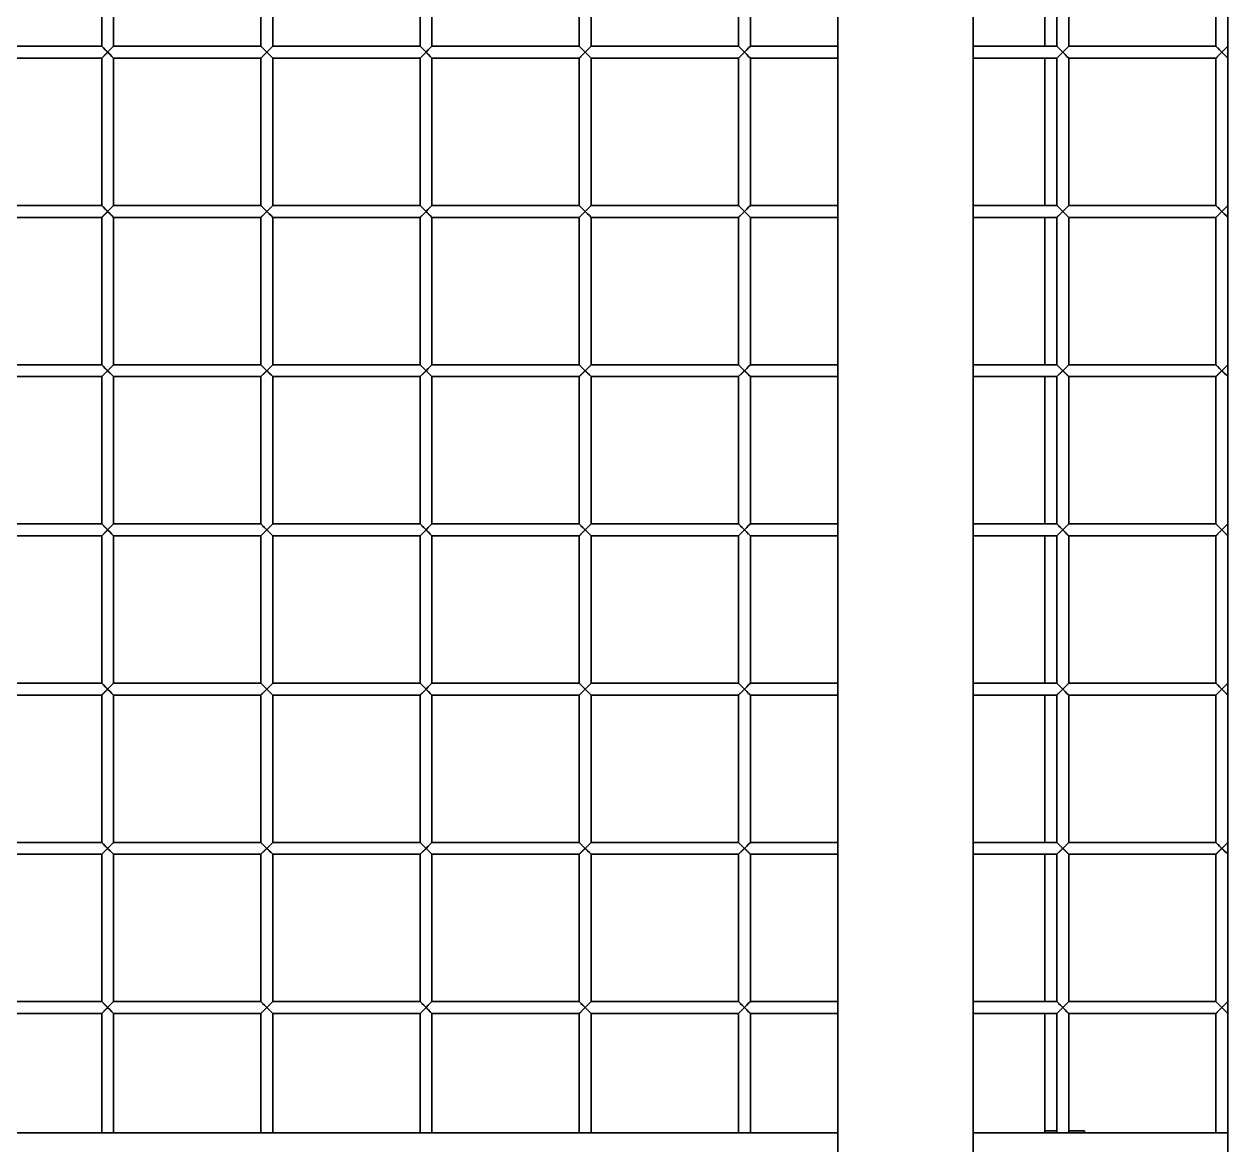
# Model space of a CAD drawing. Header units: millimetres. Extents: x 32496 to 166256, y 3504 to 23939.
# Drawn here: x 46166.1 to 46468.6, y 16559.8 to 16841.4 of the extents above; entities that cross this region are included whole.
import ezdxf

# ---------------------------------------------------------------- set-up
doc = ezdxf.new("R2010")
doc.units = ezdxf.units.MM
doc.layers.get('0').update_dxf_attribs({"lineweight": 35})

msp = doc.modelspace()

# ---------------------------------------------------------------- linework, layer by layer
at = {"linetype": 'Continuous'}
for p, q in [((46370.64, 17480.849), (46370.64, 16549.849)), ((46404.64, 17480.849), (46404.64, 16549.849)), ((46468.64, 16562.849), (46468.64, 17465.849)), ((46185.64, 16872.849), (46185.64, 16835.849)), ((46188.64, 16872.849), (46188.64, 16835.849)), ((46225.64, 16872.849), (46225.64, 16835.849)), ((46228.64, 16872.849), (46228.64, 16835.849)), ((46265.64, 16872.849), (46265.64, 16835.849)), ((46268.64, 16872.849), (46268.64, 16835.849)), ((46305.64, 16872.849), (46305.64, 16835.849)), ((46308.64, 16872.849), (46308.64, 16835.849)), ((46345.64, 16872.849), (46345.64, 16835.849)), ((46348.64, 16872.849), (46348.64, 16835.849)), ((46422.64, 16835.849), (46422.64, 16872.849)), ((46425.64, 16872.849), (46425.64, 16835.849)), ((46428.64, 16872.849), (46428.64, 16835.849)), ((46465.64, 16872.849), (46465.64, 16835.849)), ((46148.64, 16835.849), (46185.64, 16835.849)), ((46185.64, 16832.849), (46188.64, 16835.849)), ((46185.64, 16835.849), (46188.64, 16832.849)), ((46186.55, 16833.759), (46187.14, 16834.349)), ((46188.64, 16835.849), (46188.209, 16835.418)), ((46188.64, 16835.849), (46225.64, 16835.849)), ((46225.64, 16832.849), (46228.64, 16835.849)), ((46225.64, 16835.849), (46228.64, 16832.849)), ((46226.55, 16833.759), (46227.14, 16834.349)), ((46228.64, 16835.849), (46228.209, 16835.418)), ((46228.64, 16835.849), (46265.64, 16835.849)), ((46265.64, 16832.849), (46268.64, 16835.849)), ((46265.64, 16835.849), (46268.64, 16832.849)), ((46266.55, 16833.759), (46267.14, 16834.349)), ((46268.64, 16835.849), (46268.209, 16835.418)), ((46268.64, 16835.849), (46305.64, 16835.849)), ((46305.64, 16832.849), (46308.64, 16835.849)), ((46305.64, 16835.849), (46308.64, 16832.849)), ((46306.55, 16833.759), (46307.14, 16834.349)), ((46308.64, 16835.849), (46308.209, 16835.418)), ((46308.64, 16835.849), (46345.64, 16835.849)), ((46345.64, 16832.849), (46348.64, 16835.849)), ((46345.64, 16835.849), (46348.64, 16832.849)), ((46346.55, 16833.759), (46347.14, 16834.349)), ((46348.64, 16835.849), (46348.209, 16835.418)), ((46348.64, 16835.849), (46370.64, 16835.849)), ((46404.64, 16835.849), (46425.64, 16835.849)), ((46425.64, 16832.849), (46428.64, 16835.849)), ((46425.64, 16835.849), (46428.64, 16832.849)), ((46426.55, 16833.759), (46427.14, 16834.349)), ((46428.64, 16835.849), (46428.209, 16835.418)), ((46428.64, 16835.849), (46465.64, 16835.849)), ((46465.64, 16832.849), (46468.64, 16835.849)), ((46465.64, 16835.849), (46468.64, 16832.849)), ((46466.55, 16833.759), (46467.14, 16834.349)), ((46468.64, 16835.849), (46468.209, 16835.418)), ((46148.64, 16832.849), (46185.64, 16832.849)), ((46185.64, 16832.849), (46185.64, 16795.849)), ((46185.756, 16832.965), (46186.55, 16833.759)), ((46188.64, 16832.849), (46188.64, 16795.849)), ((46188.64, 16832.849), (46225.64, 16832.849)), ((46225.64, 16832.849), (46225.64, 16795.849)), ((46225.756, 16832.965), (46226.55, 16833.759)), ((46228.64, 16832.849), (46228.64, 16795.849)), ((46228.64, 16832.849), (46265.64, 16832.849)), ((46265.64, 16832.849), (46265.64, 16795.849)), ((46265.756, 16832.965), (46266.55, 16833.759)), ((46268.64, 16832.849), (46268.64, 16795.849)), ((46268.64, 16832.849), (46305.64, 16832.849)), ((46305.64, 16832.849), (46305.64, 16795.849)), ((46305.756, 16832.965), (46306.55, 16833.759)), ((46308.64, 16832.849), (46308.64, 16795.849)), ((46308.64, 16832.849), (46345.64, 16832.849)), ((46345.64, 16832.849), (46345.64, 16795.849)), ((46345.756, 16832.965), (46346.55, 16833.759)), ((46348.64, 16832.849), (46348.64, 16795.849)), ((46348.64, 16832.849), (46370.64, 16832.849)), ((46404.64, 16832.849), (46425.64, 16832.849)), ((46422.64, 16795.849), (46422.64, 16832.849)), ((46425.64, 16832.849), (46425.64, 16795.849)), ((46425.756, 16832.965), (46426.55, 16833.759)), ((46428.64, 16832.849), (46428.64, 16795.849)), ((46428.64, 16832.849), (46465.64, 16832.849)), ((46465.64, 16832.849), (46465.64, 16795.849)), ((46465.756, 16832.965), (46466.55, 16833.759)), ((46148.64, 16795.849), (46185.64, 16795.849)), ((46185.64, 16792.849), (46188.64, 16795.849)), ((46185.64, 16795.849), (46188.64, 16792.849)), ((46188.64, 16795.849), (46188.209, 16795.418)), ((46188.64, 16795.849), (46225.64, 16795.849)), ((46225.64, 16792.849), (46228.64, 16795.849)), ((46225.64, 16795.849), (46228.64, 16792.849)), ((46228.64, 16795.849), (46228.209, 16795.418)), ((46228.64, 16795.849), (46265.64, 16795.849)), ((46265.64, 16792.849), (46268.64, 16795.849)), ((46265.64, 16795.849), (46268.64, 16792.849)), ((46268.64, 16795.849), (46268.209, 16795.418)), ((46268.64, 16795.849), (46305.64, 16795.849)), ((46305.64, 16792.849), (46308.64, 16795.849)), ((46305.64, 16795.849), (46308.64, 16792.849)), ((46308.64, 16795.849), (46308.209, 16795.418)), ((46308.64, 16795.849), (46345.64, 16795.849)), ((46345.64, 16792.849), (46348.64, 16795.849)), ((46345.64, 16795.849), (46348.64, 16792.849)), ((46348.64, 16795.849), (46348.209, 16795.418)), ((46348.64, 16795.849), (46370.64, 16795.849)), ((46404.64, 16795.849), (46425.64, 16795.849)), ((46425.64, 16792.849), (46428.64, 16795.849)), ((46425.64, 16795.849), (46428.64, 16792.849)), ((46428.64, 16795.849), (46428.209, 16795.418)), ((46428.64, 16795.849), (46465.64, 16795.849)), ((46465.64, 16792.849), (46468.64, 16795.849)), ((46465.64, 16795.849), (46468.64, 16792.849)), ((46468.64, 16795.849), (46468.209, 16795.418)), ((46148.64, 16792.849), (46185.64, 16792.849)), ((46185.64, 16792.849), (46185.64, 16755.849)), ((46185.756, 16792.965), (46186.55, 16793.759)), ((46186.55, 16793.759), (46187.14, 16794.349)), ((46188.64, 16792.849), (46188.64, 16755.849)), ((46188.64, 16792.849), (46225.64, 16792.849)), ((46225.64, 16792.849), (46225.64, 16755.849)), ((46225.756, 16792.965), (46226.55, 16793.759)), ((46226.55, 16793.759), (46227.14, 16794.349)), ((46228.64, 16792.849), (46228.64, 16755.849)), ((46228.64, 16792.849), (46265.64, 16792.849)), ((46265.64, 16792.849), (46265.64, 16755.849)), ((46265.756, 16792.965), (46266.55, 16793.759)), ((46266.55, 16793.759), (46267.14, 16794.349)), ((46268.64, 16792.849), (46268.64, 16755.849)), ((46268.64, 16792.849), (46305.64, 16792.849)), ((46305.64, 16792.849), (46305.64, 16755.849)), ((46305.756, 16792.965), (46306.55, 16793.759)), ((46306.55, 16793.759), (46307.14, 16794.349)), ((46308.64, 16792.849), (46308.64, 16755.849)), ((46308.64, 16792.849), (46345.64, 16792.849)), ((46345.64, 16792.849), (46345.64, 16755.849)), ((46345.756, 16792.965), (46346.55, 16793.759)), ((46346.55, 16793.759), (46347.14, 16794.349)), ((46348.64, 16792.849), (46348.64, 16755.849)), ((46348.64, 16792.849), (46370.64, 16792.849)), ((46404.64, 16792.849), (46425.64, 16792.849)), ((46422.64, 16755.849), (46422.64, 16792.849)), ((46425.64, 16792.849), (46425.64, 16755.849)), ((46425.756, 16792.965), (46426.55, 16793.759)), ((46426.55, 16793.759), (46427.14, 16794.349)), ((46428.64, 16792.849), (46428.64, 16755.849)), ((46428.64, 16792.849), (46465.64, 16792.849)), ((46465.64, 16792.849), (46465.64, 16755.849)), ((46465.756, 16792.965), (46466.55, 16793.759)), ((46466.55, 16793.759), (46467.14, 16794.349)), ((46148.64, 16755.849), (46185.64, 16755.849)), ((46185.64, 16752.849), (46188.64, 16755.849)), ((46185.64, 16755.849), (46188.64, 16752.849)), ((46188.64, 16755.849), (46188.209, 16755.418)), ((46188.64, 16755.849), (46225.64, 16755.849)), ((46225.64, 16752.849), (46228.64, 16755.849)), ((46225.64, 16755.849), (46228.64, 16752.849)), ((46228.64, 16755.849), (46228.209, 16755.418)), ((46228.64, 16755.849), (46265.64, 16755.849)), ((46265.64, 16752.849), (46268.64, 16755.849)), ((46265.64, 16755.849), (46268.64, 16752.849)), ((46268.64, 16755.849), (46268.209, 16755.418)), ((46268.64, 16755.849), (46305.64, 16755.849)), ((46305.64, 16752.849), (46308.64, 16755.849)), ((46305.64, 16755.849), (46308.64, 16752.849)), ((46308.64, 16755.849), (46308.209, 16755.418)), ((46308.64, 16755.849), (46345.64, 16755.849)), ((46345.64, 16752.849), (46348.64, 16755.849)), ((46345.64, 16755.849), (46348.64, 16752.849)), ((46348.64, 16755.849), (46348.209, 16755.418)), ((46348.64, 16755.849), (46370.64, 16755.849)), ((46404.64, 16755.849), (46425.64, 16755.849)), ((46425.64, 16752.849), (46428.64, 16755.849)), ((46425.64, 16755.849), (46428.64, 16752.849)), ((46428.64, 16755.849), (46428.209, 16755.418)), ((46428.64, 16755.849), (46465.64, 16755.849)), ((46465.64, 16752.849), (46468.64, 16755.849)), ((46465.64, 16755.849), (46468.64, 16752.849)), ((46468.64, 16755.849), (46468.209, 16755.418)), ((46148.64, 16752.849), (46185.64, 16752.849)), ((46185.64, 16752.849), (46185.64, 16715.849)), ((46185.756, 16752.965), (46186.55, 16753.759)), ((46186.55, 16753.759), (46187.14, 16754.349)), ((46188.64, 16752.849), (46188.64, 16715.849)), ((46188.64, 16752.849), (46225.64, 16752.849)), ((46225.64, 16752.849), (46225.64, 16715.849)), ((46225.756, 16752.965), (46226.55, 16753.759)), ((46226.55, 16753.759), (46227.14, 16754.349)), ((46228.64, 16752.849), (46228.64, 16715.849)), ((46228.64, 16752.849), (46265.64, 16752.849)), ((46265.64, 16752.849), (46265.64, 16715.849)), ((46265.756, 16752.965), (46266.55, 16753.759)), ((46266.55, 16753.759), (46267.14, 16754.349)), ((46268.64, 16752.849), (46268.64, 16715.849)), ((46268.64, 16752.849), (46305.64, 16752.849)), ((46305.64, 16752.849), (46305.64, 16715.849)), ((46305.756, 16752.965), (46306.55, 16753.759)), ((46306.55, 16753.759), (46307.14, 16754.349)), ((46308.64, 16752.849), (46308.64, 16715.849)), ((46308.64, 16752.849), (46345.64, 16752.849)), ((46345.64, 16752.849), (46345.64, 16715.849)), ((46345.756, 16752.965), (46346.55, 16753.759)), ((46346.55, 16753.759), (46347.14, 16754.349)), ((46348.64, 16752.849), (46348.64, 16715.849)), ((46348.64, 16752.849), (46370.64, 16752.849)), ((46404.64, 16752.849), (46425.64, 16752.849)), ((46422.64, 16715.849), (46422.64, 16752.849)), ((46425.64, 16752.849), (46425.64, 16715.849)), ((46425.756, 16752.965), (46426.55, 16753.759)), ((46426.55, 16753.759), (46427.14, 16754.349)), ((46428.64, 16752.849), (46428.64, 16715.849)), ((46428.64, 16752.849), (46465.64, 16752.849)), ((46465.64, 16752.849), (46465.64, 16715.849)), ((46465.756, 16752.965), (46466.55, 16753.759)), ((46466.55, 16753.759), (46467.14, 16754.349)), ((46148.64, 16715.849), (46185.64, 16715.849)), ((46185.64, 16712.849), (46188.64, 16715.849)), ((46185.64, 16715.849), (46188.64, 16712.849)), ((46185.756, 16712.965), (46186.55, 16713.759)), ((46186.55, 16713.759), (46187.14, 16714.349)), ((46188.64, 16715.849), (46188.209, 16715.418)), ((46188.64, 16715.849), (46225.64, 16715.849)), ((46225.64, 16712.849), (46228.64, 16715.849)), ((46225.64, 16715.849), (46228.64, 16712.849)), ((46225.756, 16712.965), (46226.55, 16713.759)), ((46226.55, 16713.759), (46227.14, 16714.349)), ((46228.64, 16715.849), (46228.209, 16715.418)), ((46228.64, 16715.849), (46265.64, 16715.849)), ((46265.64, 16712.849), (46268.64, 16715.849)), ((46265.64, 16715.849), (46268.64, 16712.849)), ((46265.756, 16712.965), (46266.55, 16713.759)), ((46266.55, 16713.759), (46267.14, 16714.349)), ((46268.64, 16715.849), (46268.209, 16715.418)), ((46268.64, 16715.849), (46305.64, 16715.849)), ((46305.64, 16712.849), (46308.64, 16715.849)), ((46305.64, 16715.849), (46308.64, 16712.849)), ((46305.756, 16712.965), (46306.55, 16713.759)), ((46306.55, 16713.759), (46307.14, 16714.349)), ((46308.64, 16715.849), (46308.209, 16715.418)), ((46308.64, 16715.849), (46345.64, 16715.849)), ((46345.64, 16712.849), (46348.64, 16715.849)), ((46345.64, 16715.849), (46348.64, 16712.849)), ((46345.756, 16712.965), (46346.55, 16713.759)), ((46346.55, 16713.759), (46347.14, 16714.349)), ((46348.64, 16715.849), (46348.209, 16715.418)), ((46348.64, 16715.849), (46370.64, 16715.849)), ((46404.64, 16715.849), (46425.64, 16715.849)), ((46425.64, 16712.849), (46428.64, 16715.849)), ((46425.64, 16715.849), (46428.64, 16712.849)), ((46425.756, 16712.965), (46426.55, 16713.759)), ((46426.55, 16713.759), (46427.14, 16714.349)), ((46428.64, 16715.849), (46428.209, 16715.418)), ((46428.64, 16715.849), (46465.64, 16715.849)), ((46465.64, 16712.849), (46468.64, 16715.849)), ((46465.64, 16715.849), (46468.64, 16712.849)), ((46465.756, 16712.965), (46466.55, 16713.759)), ((46466.55, 16713.759), (46467.14, 16714.349)), ((46468.64, 16715.849), (46468.209, 16715.418)), ((46148.64, 16712.849), (46185.64, 16712.849)), ((46185.64, 16712.849), (46185.64, 16675.849)), ((46188.64, 16712.849), (46188.64, 16675.849)), ((46188.64, 16712.849), (46225.64, 16712.849)), ((46225.64, 16712.849), (46225.64, 16675.849)), ((46228.64, 16712.849), (46228.64, 16675.849)), ((46228.64, 16712.849), (46265.64, 16712.849)), ((46265.64, 16712.849), (46265.64, 16675.849)), ((46268.64, 16712.849), (46268.64, 16675.849)), ((46268.64, 16712.849), (46305.64, 16712.849)), ((46305.64, 16712.849), (46305.64, 16675.849)), ((46308.64, 16712.849), (46308.64, 16675.849)), ((46308.64, 16712.849), (46345.64, 16712.849)), ((46345.64, 16712.849), (46345.64, 16675.849)), ((46348.64, 16712.849), (46348.64, 16675.849)), ((46348.64, 16712.849), (46370.64, 16712.849)), ((46404.64, 16712.849), (46425.64, 16712.849)), ((46422.64, 16675.849), (46422.64, 16712.849)), ((46425.64, 16712.849), (46425.64, 16675.849)), ((46428.64, 16712.849), (46428.64, 16675.849)), ((46428.64, 16712.849), (46465.64, 16712.849)), ((46465.64, 16712.849), (46465.64, 16675.849)), ((46148.64, 16675.849), (46185.64, 16675.849)), ((46185.64, 16672.849), (46188.64, 16675.849)), ((46185.64, 16675.849), (46188.64, 16672.849)), ((46186.55, 16673.759), (46187.14, 16674.349)), ((46188.64, 16675.849), (46188.209, 16675.418)), ((46188.64, 16675.849), (46225.64, 16675.849)), ((46225.64, 16672.849), (46228.64, 16675.849)), ((46225.64, 16675.849), (46228.64, 16672.849)), ((46226.55, 16673.759), (46227.14, 16674.349)), ((46228.64, 16675.849), (46228.209, 16675.418)), ((46228.64, 16675.849), (46265.64, 16675.849)), ((46265.64, 16672.849), (46268.64, 16675.849)), ((46265.64, 16675.849), (46268.64, 16672.849)), ((46266.55, 16673.759), (46267.14, 16674.349)), ((46268.64, 16675.849), (46268.209, 16675.418)), ((46268.64, 16675.849), (46305.64, 16675.849)), ((46305.64, 16672.849), (46308.64, 16675.849)), ((46305.64, 16675.849), (46308.64, 16672.849)), ((46306.55, 16673.759), (46307.14, 16674.349)), ((46308.64, 16675.849), (46308.209, 16675.418)), ((46308.64, 16675.849), (46345.64, 16675.849)), ((46345.64, 16672.849), (46348.64, 16675.849)), ((46345.64, 16675.849), (46348.64, 16672.849)), ((46346.55, 16673.759), (46347.14, 16674.349)), ((46348.64, 16675.849), (46348.209, 16675.418)), ((46348.64, 16675.849), (46370.64, 16675.849)), ((46404.64, 16675.849), (46425.64, 16675.849)), ((46425.64, 16672.849), (46428.64, 16675.849)), ((46425.64, 16675.849), (46428.64, 16672.849)), ((46426.55, 16673.759), (46427.14, 16674.349)), ((46428.64, 16675.849), (46428.209, 16675.418)), ((46428.64, 16675.849), (46465.64, 16675.849)), ((46465.64, 16672.849), (46468.64, 16675.849)), ((46465.64, 16675.849), (46468.64, 16672.849)), ((46466.55, 16673.759), (46467.14, 16674.349)), ((46468.64, 16675.849), (46468.209, 16675.418)), ((46148.64, 16672.849), (46185.64, 16672.849)), ((46185.64, 16672.849), (46185.64, 16635.849)), ((46185.756, 16672.965), (46186.55, 16673.759)), ((46188.64, 16672.849), (46188.64, 16635.849)), ((46188.64, 16672.849), (46225.64, 16672.849)), ((46225.64, 16672.849), (46225.64, 16635.849)), ((46225.756, 16672.965), (46226.55, 16673.759)), ((46228.64, 16672.849), (46228.64, 16635.849)), ((46228.64, 16672.849), (46265.64, 16672.849)), ((46265.64, 16672.849), (46265.64, 16635.849)), ((46265.756, 16672.965), (46266.55, 16673.759)), ((46268.64, 16672.849), (46268.64, 16635.849)), ((46268.64, 16672.849), (46305.64, 16672.849)), ((46305.64, 16672.849), (46305.64, 16635.849)), ((46305.756, 16672.965), (46306.55, 16673.759)), ((46308.64, 16672.849), (46308.64, 16635.849)), ((46308.64, 16672.849), (46345.64, 16672.849)), ((46345.64, 16672.849), (46345.64, 16635.849)), ((46345.756, 16672.965), (46346.55, 16673.759)), ((46348.64, 16672.849), (46348.64, 16635.849)), ((46348.64, 16672.849), (46370.64, 16672.849)), ((46404.64, 16672.849), (46425.64, 16672.849)), ((46422.64, 16635.849), (46422.64, 16672.849)), ((46425.64, 16672.849), (46425.64, 16635.849)), ((46425.756, 16672.965), (46426.55, 16673.759)), ((46428.64, 16672.849), (46428.64, 16635.849)), ((46428.64, 16672.849), (46465.64, 16672.849)), ((46465.64, 16672.849), (46465.64, 16635.849)), ((46465.756, 16672.965), (46466.55, 16673.759)), ((46148.64, 16635.849), (46185.64, 16635.849)), ((46185.64, 16632.849), (46188.64, 16635.849)), ((46185.64, 16635.849), (46188.64, 16632.849)), ((46188.64, 16635.849), (46188.209, 16635.418)), ((46188.64, 16635.849), (46225.64, 16635.849)), ((46225.64, 16632.849), (46228.64, 16635.849)), ((46225.64, 16635.849), (46228.64, 16632.849)), ((46228.64, 16635.849), (46228.209, 16635.418)), ((46228.64, 16635.849), (46265.64, 16635.849)), ((46265.64, 16632.849), (46268.64, 16635.849)), ((46265.64, 16635.849), (46268.64, 16632.849)), ((46268.64, 16635.849), (46268.209, 16635.418)), ((46268.64, 16635.849), (46305.64, 16635.849)), ((46305.64, 16632.849), (46308.64, 16635.849)), ((46305.64, 16635.849), (46308.64, 16632.849)), ((46308.64, 16635.849), (46308.209, 16635.418)), ((46308.64, 16635.849), (46345.64, 16635.849)), ((46345.64, 16632.849), (46348.64, 16635.849)), ((46345.64, 16635.849), (46348.64, 16632.849)), ((46348.64, 16635.849), (46348.209, 16635.418)), ((46348.64, 16635.849), (46370.64, 16635.849)), ((46404.64, 16635.849), (46425.64, 16635.849)), ((46425.64, 16632.849), (46428.64, 16635.849)), ((46425.64, 16635.849), (46428.64, 16632.849)), ((46428.64, 16635.849), (46428.209, 16635.418)), ((46428.64, 16635.849), (46465.64, 16635.849)), ((46465.64, 16632.849), (46468.64, 16635.849)), ((46465.64, 16635.849), (46468.64, 16632.849)), ((46468.64, 16635.849), (46468.209, 16635.418)), ((46148.64, 16632.849), (46185.64, 16632.849)), ((46185.64, 16632.849), (46185.64, 16595.849)), ((46185.756, 16632.965), (46186.55, 16633.759)), ((46186.55, 16633.759), (46187.14, 16634.349)), ((46188.64, 16632.849), (46188.64, 16595.849)), ((46188.64, 16632.849), (46225.64, 16632.849)), ((46225.64, 16632.849), (46225.64, 16595.849)), ((46225.756, 16632.965), (46226.55, 16633.759)), ((46226.55, 16633.759), (46227.14, 16634.349)), ((46228.64, 16632.849), (46228.64, 16595.849)), ((46228.64, 16632.849), (46265.64, 16632.849)), ((46265.64, 16632.849), (46265.64, 16595.849)), ((46265.756, 16632.965), (46266.55, 16633.759)), ((46266.55, 16633.759), (46267.14, 16634.349)), ((46268.64, 16632.849), (46268.64, 16595.849)), ((46268.64, 16632.849), (46305.64, 16632.849)), ((46305.64, 16632.849), (46305.64, 16595.849)), ((46305.756, 16632.965), (46306.55, 16633.759)), ((46306.55, 16633.759), (46307.14, 16634.349)), ((46308.64, 16632.849), (46308.64, 16595.849)), ((46308.64, 16632.849), (46345.64, 16632.849)), ((46345.64, 16632.849), (46345.64, 16595.849)), ((46345.756, 16632.965), (46346.55, 16633.759)), ((46346.55, 16633.759), (46347.14, 16634.349)), ((46348.64, 16632.849), (46348.64, 16595.849)), ((46348.64, 16632.849), (46370.64, 16632.849)), ((46404.64, 16632.849), (46425.64, 16632.849)), ((46422.64, 16595.849), (46422.64, 16632.849)), ((46425.64, 16632.849), (46425.64, 16595.849)), ((46425.756, 16632.965), (46426.55, 16633.759)), ((46426.55, 16633.759), (46427.14, 16634.349)), ((46428.64, 16632.849), (46428.64, 16595.849)), ((46428.64, 16632.849), (46465.64, 16632.849)), ((46465.64, 16632.849), (46465.64, 16595.849)), ((46465.756, 16632.965), (46466.55, 16633.759)), ((46466.55, 16633.759), (46467.14, 16634.349)), ((46148.64, 16595.849), (46185.64, 16595.849)), ((46185.64, 16592.849), (46188.64, 16595.849)), ((46185.64, 16595.849), (46188.64, 16592.849)), ((46188.64, 16595.849), (46188.209, 16595.418)), ((46188.64, 16595.849), (46225.64, 16595.849)), ((46225.64, 16592.849), (46228.64, 16595.849)), ((46225.64, 16595.849), (46228.64, 16592.849)), ((46228.64, 16595.849), (46228.209, 16595.418)), ((46228.64, 16595.849), (46265.64, 16595.849)), ((46265.64, 16592.849), (46268.64, 16595.849)), ((46265.64, 16595.849), (46268.64, 16592.849)), ((46268.64, 16595.849), (46268.209, 16595.418)), ((46268.64, 16595.849), (46305.64, 16595.849)), ((46305.64, 16592.849), (46308.64, 16595.849)), ((46305.64, 16595.849), (46308.64, 16592.849)), ((46308.64, 16595.849), (46308.209, 16595.418)), ((46308.64, 16595.849), (46345.64, 16595.849)), ((46345.64, 16592.849), (46348.64, 16595.849)), ((46345.64, 16595.849), (46348.64, 16592.849)), ((46348.64, 16595.849), (46348.209, 16595.418)), ((46348.64, 16595.849), (46370.64, 16595.849)), ((46404.64, 16595.849), (46425.64, 16595.849)), ((46425.64, 16592.849), (46428.64, 16595.849)), ((46425.64, 16595.849), (46428.64, 16592.849)), ((46428.64, 16595.849), (46428.209, 16595.418)), ((46428.64, 16595.849), (46465.64, 16595.849)), ((46465.64, 16592.849), (46468.64, 16595.849)), ((46465.64, 16595.849), (46468.64, 16592.849)), ((46468.64, 16595.849), (46468.209, 16595.418)), ((46148.64, 16592.849), (46185.64, 16592.849)), ((46185.64, 16592.849), (46185.64, 16562.849)), ((46185.756, 16592.965), (46186.55, 16593.759)), ((46186.55, 16593.759), (46187.14, 16594.349)), ((46188.64, 16592.849), (46188.64, 16562.849)), ((46188.64, 16592.849), (46225.64, 16592.849)), ((46225.64, 16592.849), (46225.64, 16562.849)), ((46225.756, 16592.965), (46226.55, 16593.759)), ((46226.55, 16593.759), (46227.14, 16594.349)), ((46228.64, 16592.849), (46228.64, 16562.849)), ((46228.64, 16592.849), (46265.64, 16592.849)), ((46265.64, 16592.849), (46265.64, 16562.849)), ((46265.756, 16592.965), (46266.55, 16593.759)), ((46266.55, 16593.759), (46267.14, 16594.349)), ((46268.64, 16592.849), (46268.64, 16562.849)), ((46268.64, 16592.849), (46305.64, 16592.849)), ((46305.64, 16592.849), (46305.64, 16562.849)), ((46305.756, 16592.965), (46306.55, 16593.759)), ((46306.55, 16593.759), (46307.14, 16594.349)), ((46308.64, 16592.849), (46308.64, 16562.849)), ((46308.64, 16592.849), (46345.64, 16592.849)), ((46345.64, 16592.849), (46345.64, 16562.849)), ((46345.756, 16592.965), (46346.55, 16593.759)), ((46346.55, 16593.759), (46347.14, 16594.349)), ((46348.64, 16592.849), (46348.64, 16562.849)), ((46348.64, 16592.849), (46370.64, 16592.849)), ((46404.64, 16592.849), (46425.64, 16592.849)), ((46422.64, 16562.849), (46422.64, 16592.849)), ((46425.64, 16592.849), (46425.64, 16562.849)), ((46425.756, 16592.965), (46426.55, 16593.759)), ((46426.55, 16593.759), (46427.14, 16594.349)), ((46428.64, 16592.849), (46428.64, 16562.849)), ((46428.64, 16592.849), (46465.64, 16592.849)), ((46465.64, 16592.849), (46465.64, 16562.849)), ((46465.756, 16592.965), (46466.55, 16593.759)), ((46466.55, 16593.759), (46467.14, 16594.349)), ((45744.64, 16562.849), (46370.64, 16562.849)), ((46404.64, 16562.849), (46468.64, 16562.849)), ((46422.64, 16563.349), (46425.64, 16563.349)), ((46428.64, 16563.349), (46432.64, 16563.349)), ((46432.64, 16562.849), (46432.64, 16563.349)), ((46468.64, 16362.849), (46468.64, 16562.849))]:
    msp.add_line(p, q, dxfattribs=at)
for points in [[(46187.14, 16834.349), (46186.553, 16834.936), (46186.077, 16835.411)], [(46188.209, 16835.418), (46187.72, 16834.929), (46187.14, 16834.349)], [(46187.14, 16834.349), (46187.731, 16833.758), (46188.2, 16833.288), (46188.64, 16832.849)], [(46227.14, 16834.349), (46226.553, 16834.936), (46226.077, 16835.411)], [(46228.209, 16835.418), (46227.72, 16834.929), (46227.14, 16834.349)], [(46227.14, 16834.349), (46227.731, 16833.758), (46228.2, 16833.288), (46228.64, 16832.849)], [(46267.14, 16834.349), (46266.553, 16834.936), (46266.077, 16835.411)], [(46268.209, 16835.418), (46267.72, 16834.929), (46267.14, 16834.349)], [(46267.14, 16834.349), (46267.731, 16833.758), (46268.2, 16833.288), (46268.64, 16832.849)], [(46307.14, 16834.349), (46306.553, 16834.936), (46306.077, 16835.411)], [(46308.209, 16835.418), (46307.72, 16834.929), (46307.14, 16834.349)], [(46307.14, 16834.349), (46307.731, 16833.758), (46308.2, 16833.288), (46308.64, 16832.849)], [(46347.14, 16834.349), (46346.553, 16834.936), (46346.077, 16835.411)], [(46348.209, 16835.418), (46347.72, 16834.929), (46347.14, 16834.349)], [(46347.14, 16834.349), (46347.731, 16833.758), (46348.2, 16833.288), (46348.64, 16832.849)], [(46427.14, 16834.349), (46426.553, 16834.936), (46426.077, 16835.411)], [(46428.209, 16835.418), (46427.72, 16834.929), (46427.14, 16834.349)], [(46427.14, 16834.349), (46427.731, 16833.758), (46428.2, 16833.288), (46428.64, 16832.849)], [(46467.14, 16834.349), (46466.553, 16834.936), (46466.077, 16835.411)], [(46468.209, 16835.418), (46467.72, 16834.929), (46467.14, 16834.349)], [(46467.14, 16834.349), (46467.731, 16833.758), (46468.2, 16833.288)], [(46187.14, 16794.349), (46186.553, 16794.936), (46186.077, 16795.411)], [(46188.209, 16795.418), (46187.72, 16794.929), (46187.14, 16794.349)], [(46227.14, 16794.349), (46226.553, 16794.936), (46226.077, 16795.411)], [(46228.209, 16795.418), (46227.72, 16794.929), (46227.14, 16794.349)], [(46267.14, 16794.349), (46266.553, 16794.936), (46266.077, 16795.411)], [(46268.209, 16795.418), (46267.72, 16794.929), (46267.14, 16794.349)], [(46307.14, 16794.349), (46306.553, 16794.936), (46306.077, 16795.411)], [(46308.209, 16795.418), (46307.72, 16794.929), (46307.14, 16794.349)], [(46347.14, 16794.349), (46346.553, 16794.936), (46346.077, 16795.411)], [(46348.209, 16795.418), (46347.72, 16794.929), (46347.14, 16794.349)], [(46427.14, 16794.349), (46426.553, 16794.936), (46426.077, 16795.411)], [(46428.209, 16795.418), (46427.72, 16794.929), (46427.14, 16794.349)], [(46467.14, 16794.349), (46466.553, 16794.936), (46466.077, 16795.411)], [(46468.209, 16795.418), (46467.72, 16794.929), (46467.14, 16794.349)], [(46187.14, 16794.349), (46187.731, 16793.758), (46188.2, 16793.288), (46188.64, 16792.849)], [(46227.14, 16794.349), (46227.731, 16793.758), (46228.2, 16793.288), (46228.64, 16792.849)], [(46267.14, 16794.349), (46267.731, 16793.758), (46268.2, 16793.288), (46268.64, 16792.849)], [(46307.14, 16794.349), (46307.731, 16793.758), (46308.2, 16793.288), (46308.64, 16792.849)], [(46347.14, 16794.349), (46347.731, 16793.758), (46348.2, 16793.288), (46348.64, 16792.849)], [(46427.14, 16794.349), (46427.731, 16793.758), (46428.2, 16793.288)], [(46467.14, 16794.349), (46467.731, 16793.758), (46468.2, 16793.288), (46468.525, 16792.963)], [(46187.14, 16754.349), (46186.553, 16754.936), (46186.077, 16755.411)], [(46188.209, 16755.418), (46187.72, 16754.929), (46187.14, 16754.349)], [(46187.14, 16754.349), (46187.731, 16753.758), (46188.2, 16753.288), (46188.64, 16752.849)], [(46227.14, 16754.349), (46226.553, 16754.936), (46226.077, 16755.411)], [(46228.209, 16755.418), (46227.72, 16754.929), (46227.14, 16754.349)], [(46227.14, 16754.349), (46227.731, 16753.758), (46228.2, 16753.288), (46228.64, 16752.849)], [(46267.14, 16754.349), (46266.553, 16754.936), (46266.077, 16755.411)], [(46268.209, 16755.418), (46267.72, 16754.929), (46267.14, 16754.349)], [(46267.14, 16754.349), (46267.731, 16753.758), (46268.2, 16753.288), (46268.64, 16752.849)], [(46307.14, 16754.349), (46306.553, 16754.936), (46306.077, 16755.411)], [(46308.209, 16755.418), (46307.72, 16754.929), (46307.14, 16754.349)], [(46307.14, 16754.349), (46307.731, 16753.758), (46308.2, 16753.288), (46308.64, 16752.849)], [(46347.14, 16754.349), (46346.553, 16754.936), (46346.077, 16755.411)], [(46348.209, 16755.418), (46347.72, 16754.929), (46347.14, 16754.349)], [(46347.14, 16754.349), (46347.731, 16753.758), (46348.2, 16753.288), (46348.64, 16752.849)], [(46427.14, 16754.349), (46426.553, 16754.936), (46426.077, 16755.411)], [(46428.209, 16755.418), (46427.72, 16754.929), (46427.14, 16754.349)], [(46427.14, 16754.349), (46427.731, 16753.758), (46428.2, 16753.288), (46428.525, 16752.963)], [(46467.14, 16754.349), (46466.553, 16754.936), (46466.077, 16755.411)], [(46468.209, 16755.418), (46467.72, 16754.929), (46467.14, 16754.349)], [(46467.14, 16754.349), (46467.731, 16753.758), (46468.2, 16753.288), (46468.525, 16752.963)], [(46187.14, 16714.349), (46186.553, 16714.936), (46186.077, 16715.411)], [(46188.209, 16715.418), (46187.72, 16714.929), (46187.14, 16714.349)], [(46187.14, 16714.349), (46187.731, 16713.758), (46188.2, 16713.288), (46188.64, 16712.849)], [(46227.14, 16714.349), (46226.553, 16714.936), (46226.077, 16715.411)], [(46228.209, 16715.418), (46227.72, 16714.929), (46227.14, 16714.349)], [(46227.14, 16714.349), (46227.731, 16713.758), (46228.2, 16713.288), (46228.64, 16712.849)], [(46267.14, 16714.349), (46266.553, 16714.936), (46266.077, 16715.411)], [(46268.209, 16715.418), (46267.72, 16714.929), (46267.14, 16714.349)], [(46267.14, 16714.349), (46267.731, 16713.758), (46268.2, 16713.288), (46268.64, 16712.849)], [(46307.14, 16714.349), (46306.553, 16714.936), (46306.077, 16715.411)], [(46308.209, 16715.418), (46307.72, 16714.929), (46307.14, 16714.349)], [(46307.14, 16714.349), (46307.731, 16713.758), (46308.2, 16713.288), (46308.64, 16712.849)], [(46347.14, 16714.349), (46346.553, 16714.936), (46346.077, 16715.411)], [(46348.209, 16715.418), (46347.72, 16714.929), (46347.14, 16714.349)], [(46347.14, 16714.349), (46347.731, 16713.758), (46348.2, 16713.288)], [(46427.14, 16714.349), (46426.553, 16714.936), (46426.077, 16715.411)], [(46428.209, 16715.418), (46427.72, 16714.929), (46427.14, 16714.349)], [(46427.14, 16714.349), (46427.731, 16713.758), (46428.2, 16713.288), (46428.525, 16712.963)], [(46467.14, 16714.349), (46466.553, 16714.936), (46466.077, 16715.411)], [(46468.209, 16715.418), (46467.72, 16714.929), (46467.14, 16714.349)], [(46467.14, 16714.349), (46467.731, 16713.758), (46468.2, 16713.288), (46468.525, 16712.963)], [(46187.14, 16674.349), (46186.553, 16674.936), (46186.077, 16675.411)], [(46188.209, 16675.418), (46187.72, 16674.929), (46187.14, 16674.349)], [(46187.14, 16674.349), (46187.731, 16673.758), (46188.2, 16673.288), (46188.64, 16672.849)], [(46227.14, 16674.349), (46226.553, 16674.936), (46226.077, 16675.411)], [(46228.209, 16675.418), (46227.72, 16674.929), (46227.14, 16674.349)], [(46227.14, 16674.349), (46227.731, 16673.758), (46228.2, 16673.288), (46228.64, 16672.849)], [(46267.14, 16674.349), (46266.553, 16674.936), (46266.077, 16675.411)], [(46268.209, 16675.418), (46267.72, 16674.929), (46267.14, 16674.349)], [(46267.14, 16674.349), (46267.731, 16673.758), (46268.2, 16673.288), (46268.64, 16672.849)], [(46307.14, 16674.349), (46306.553, 16674.936), (46306.077, 16675.411)], [(46308.209, 16675.418), (46307.72, 16674.929), (46307.14, 16674.349)], [(46307.14, 16674.349), (46307.731, 16673.758), (46308.2, 16673.288)], [(46347.14, 16674.349), (46346.553, 16674.936), (46346.077, 16675.411)], [(46348.209, 16675.418), (46347.72, 16674.929), (46347.14, 16674.349)], [(46347.14, 16674.349), (46347.731, 16673.758), (46348.2, 16673.288), (46348.525, 16672.963)], [(46427.14, 16674.349), (46426.553, 16674.936), (46426.077, 16675.411)], [(46428.209, 16675.418), (46427.72, 16674.929), (46427.14, 16674.349)], [(46427.14, 16674.349), (46427.731, 16673.758), (46428.2, 16673.288), (46428.525, 16672.963)], [(46467.14, 16674.349), (46466.553, 16674.936), (46466.077, 16675.411)], [(46468.209, 16675.418), (46467.72, 16674.929), (46467.14, 16674.349)], [(46467.14, 16674.349), (46467.731, 16673.758), (46468.2, 16673.288), (46468.525, 16672.963)], [(46187.14, 16634.349), (46186.553, 16634.936), (46186.077, 16635.411)], [(46188.209, 16635.418), (46187.72, 16634.929), (46187.14, 16634.349)], [(46227.14, 16634.349), (46226.553, 16634.936), (46226.077, 16635.411)], [(46228.209, 16635.418), (46227.72, 16634.929), (46227.14, 16634.349)], [(46267.14, 16634.349), (46266.553, 16634.936), (46266.077, 16635.411)], [(46268.209, 16635.418), (46267.72, 16634.929), (46267.14, 16634.349)], [(46307.14, 16634.349), (46306.553, 16634.936), (46306.077, 16635.411)], [(46308.209, 16635.418), (46307.72, 16634.929), (46307.14, 16634.349)], [(46347.14, 16634.349), (46346.553, 16634.936), (46346.077, 16635.411)], [(46348.209, 16635.418), (46347.72, 16634.929), (46347.14, 16634.349)], [(46427.14, 16634.349), (46426.553, 16634.936), (46426.077, 16635.411)], [(46428.209, 16635.418), (46427.72, 16634.929), (46427.14, 16634.349)], [(46467.14, 16634.349), (46466.553, 16634.936), (46466.077, 16635.411)], [(46468.209, 16635.418), (46467.72, 16634.929), (46467.14, 16634.349)], [(46187.14, 16634.349), (46187.731, 16633.758), (46188.2, 16633.288), (46188.64, 16632.849)], [(46227.14, 16634.349), (46227.731, 16633.758), (46228.2, 16633.288), (46228.64, 16632.849)], [(46267.14, 16634.349), (46267.731, 16633.758), (46268.2, 16633.288)], [(46307.14, 16634.349), (46307.731, 16633.758), (46308.2, 16633.288), (46308.525, 16632.963)], [(46347.14, 16634.349), (46347.731, 16633.758), (46348.2, 16633.288), (46348.525, 16632.963)], [(46427.14, 16634.349), (46427.731, 16633.758), (46428.2, 16633.288), (46428.525, 16632.963)], [(46467.14, 16634.349), (46467.731, 16633.758), (46468.2, 16633.288), (46468.525, 16632.963)], [(46187.14, 16594.349), (46186.553, 16594.936), (46186.077, 16595.411)], [(46188.209, 16595.418), (46187.72, 16594.929), (46187.14, 16594.349)], [(46227.14, 16594.349), (46226.553, 16594.936), (46226.077, 16595.411)], [(46228.209, 16595.418), (46227.72, 16594.929), (46227.14, 16594.349)], [(46267.14, 16594.349), (46266.553, 16594.936), (46266.077, 16595.411)], [(46268.209, 16595.418), (46267.72, 16594.929), (46267.14, 16594.349)], [(46307.14, 16594.349), (46306.553, 16594.936), (46306.077, 16595.411)], [(46308.209, 16595.418), (46307.72, 16594.929), (46307.14, 16594.349)], [(46347.14, 16594.349), (46346.553, 16594.936), (46346.077, 16595.411)], [(46348.209, 16595.418), (46347.72, 16594.929), (46347.14, 16594.349)], [(46427.14, 16594.349), (46426.553, 16594.936), (46426.077, 16595.411)], [(46428.209, 16595.418), (46427.72, 16594.929), (46427.14, 16594.349)], [(46467.14, 16594.349), (46466.553, 16594.936), (46466.077, 16595.411)], [(46468.209, 16595.418), (46467.72, 16594.929), (46467.14, 16594.349)], [(46187.14, 16594.349), (46187.731, 16593.758), (46188.2, 16593.288), (46188.64, 16592.849)], [(46227.14, 16594.349), (46227.731, 16593.758), (46228.2, 16593.288)], [(46267.14, 16594.349), (46267.731, 16593.758), (46268.2, 16593.288), (46268.525, 16592.963)], [(46307.14, 16594.349), (46307.731, 16593.758), (46308.2, 16593.288), (46308.525, 16592.963)], [(46347.14, 16594.349), (46347.731, 16593.758), (46348.2, 16593.288), (46348.525, 16592.963)], [(46427.14, 16594.349), (46427.731, 16593.758), (46428.2, 16593.288), (46428.525, 16592.963)], [(46467.14, 16594.349), (46467.731, 16593.758), (46468.2, 16593.288), (46468.525, 16592.963)]]:
    msp.add_lwpolyline(points, dxfattribs=at)

doc.saveas('drawing.dxf')
